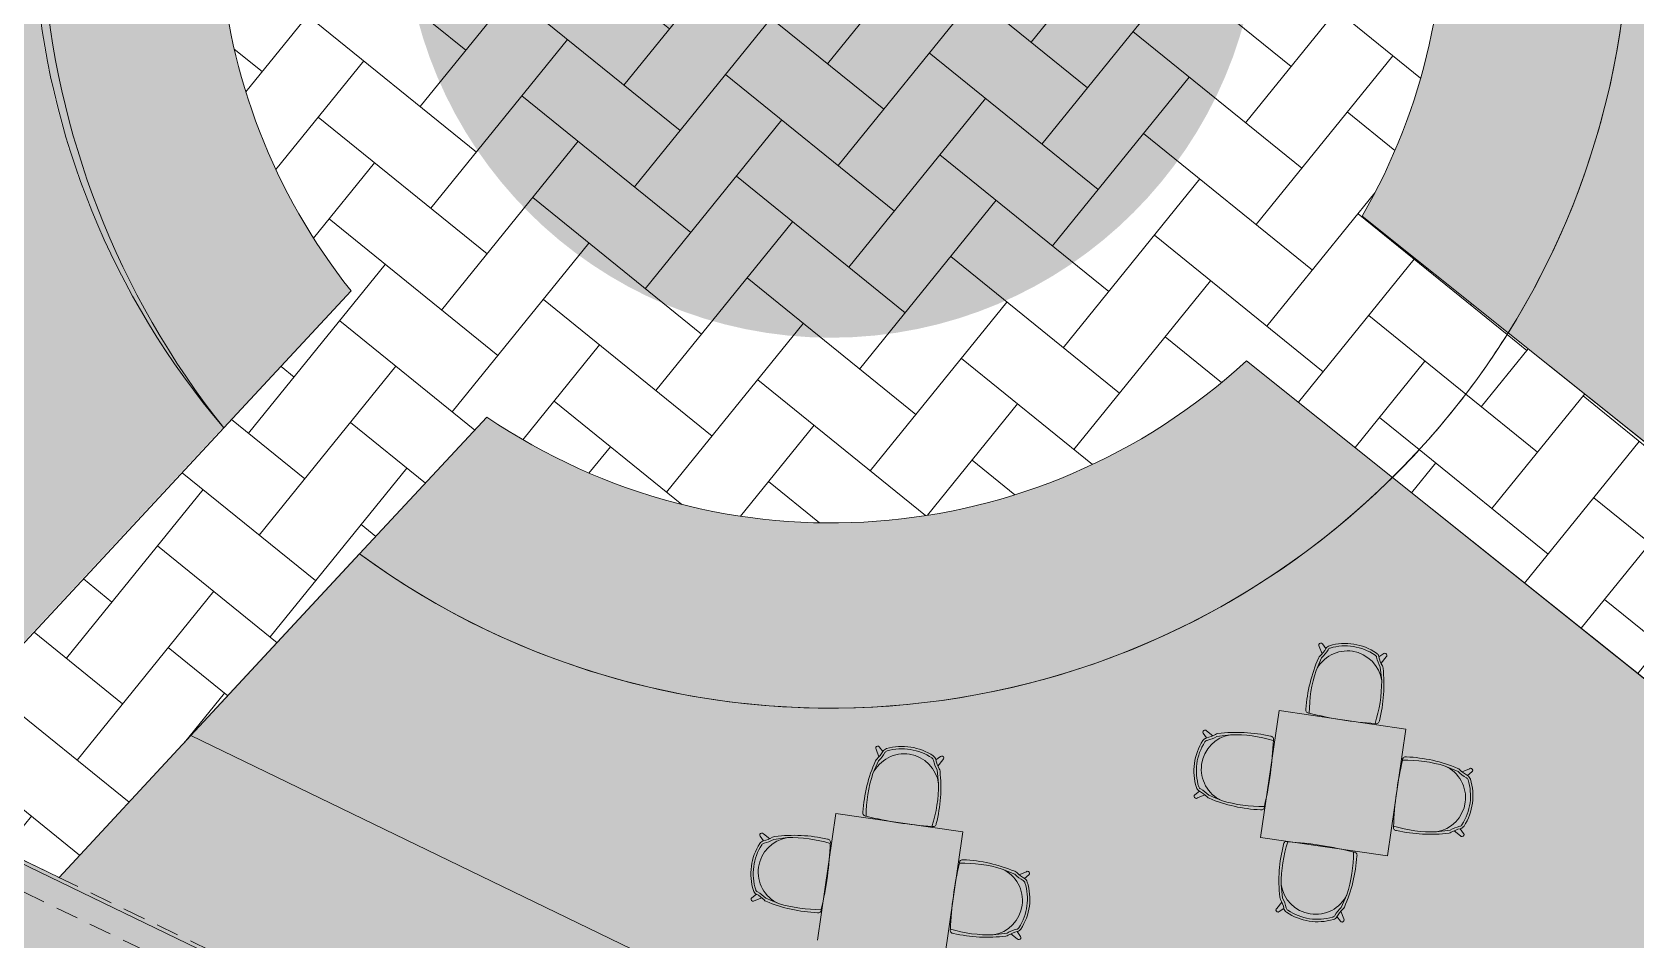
# Model space of a CAD drawing. Header units: metres. Extents: x -466 to 1322, y -1072 to 50.
# Drawn here: x 38.16 to 49.41, y -202.37 to -196 of the extents above; entities that cross this region are included whole.
import ezdxf

# ---------------------------------------------------------------- set-up
doc = ezdxf.new("R2010")
doc.units = ezdxf.units.M
for name, pattern in [('B1 P BAJA$0$HIDDEN', [9.524999999999999, 6.35, -3.175]), ('CENTER2', [28.575000000000003, 19.05, -3.175, 3.175, -3.175]), ('Hidden 1_16_', [0.00238125, 0.0015875, -0.0007937500000000001])]:
    doc.linetypes.add(name, pattern=pattern)
for name, color, linetype, lineweight in [('A - PROY', 250, 'B1 P BAJA$0$HIDDEN', 0), ('A-EJES', 61, 'CENTER2', 0), ('A-MUEBLES', 5, 'Continuous', 0)]:
    doc.layers.add(name, color=color, linetype=linetype, lineweight=lineweight)
doc.layers.add('Hatch Exterior', color=7, linetype='Continuous', lineweight=0, true_color=0xa99b89)
doc.layers.add('Hatch jardín', color=7, linetype='Continuous', lineweight=0, true_color=0x6c9a77)
pattern_1 = [(51, (0, 0), (-0.07509538976682377, 0.7144849070734586), [1.523999999999999, -0.5079999999999996]), (141, (0.3196945407448624, 0.3947898793256286), (-0.0750953897668237, 0.7144849070734586), [1.524, -0.508])]

msp = doc.modelspace()

# ---------------------------------------------------------------- hatches: boundary and pattern name
at = {"layer": 'Hatch Exterior', "transparency": 33554687}
h = msp.add_hatch(color=256, dxfattribs=at)
h.dxf.hatch_style = 1
h.paths.add_polyline_path([(9.711806740487152, -198.5317105458091), (27.180722501615, -206.9771372831333), (29.40053381945588, -202.3855757039371), (51.052897728788, -212.85350946576), (52.92450335605661, -208.9821928498072), (26.32829967416303, -196.1241372734626), (45.64313203111518, -181.7275093218762), (47.49256546267225, -186.1551009685443), (48.75830356946491, -189.1885665303103), (52.20977177116248, -197.4550781457826), (57.23926338636568, -199.3681176041215), (59.56784542232775, -194.4797625943925), (53.76873235850864, -196.7828426917451), (53.69043695055387, -196.7490588357102), (51.88993718448857, -192.1491172302469), (57.72234076340419, -189.8328160165443), (59.56784542232782, -194.4797625943922), (60.68283698259165, -192.1396472481201), (50.46445129237152, -166.4099411838768), (48.88703951903113, -167.5856909912741), (57.00695716267732, -188.0314933489626), (51.15180446686225, -190.3568292222751), (45.60585320854988, -176.3922265884589), (17.73820133661558, -197.1638392230323), (15.52700847359916, -194.1972542971378)])
h.paths.add_polyline_path([(14.61965897385549, -194.8735621690553), (9.711806740487143, -198.5317105458091), (9.914802194550983, -198.629849620881), (14.7391829123969, -195.0339181109957)])
h.paths.add_polyline_path([(22.85925277193768, -204.8879030971875), (24.99201266581394, -200.4764027569877), (29.1334211571567, -202.4785855181717), (27.00066126381063, -206.8900858572747), (26.95990917280475, -206.8595047599238), (27.0426973776997, -206.6882617644442), (27.26777392559173, -206.7970760447067), (29.40053381968902, -202.3855757040499), (24.89900285170143, -200.2092900944824), (22.67919153362408, -204.8008516729776)], flags=17)
edge = h.paths.add_edge_path(flags=16)
edge.add_arc((19.71981130548345, -199.9897411907734), 0.7000000000008382, 36.69961023291148, 118.5177920509789, ccw=False)
edge.add_line((20.28105710227493, -199.5714074058778), (21.64408260876736, -198.5554539282759))
edge.add_arc((19.71981130548384, -199.9897411907725), 2.400000000000081, -235.67933478540283, 36.69961023288391, ccw=False)
edge.add_line((18.36663378675976, -198.0075932137486), (19.38560916013375, -199.3746729620013))
h = msp.add_hatch(color=256, dxfattribs=at)
h.dxf.hatch_style = 1
edge = h.paths.add_edge_path()
edge.add_line((39.01032721427239, -192.1771102802169), (36.49046961455623, -190.162530495138))
edge.add_line((36.49046961455623, -190.162530495138), (28.81673813904228, -195.8822724527652))
edge.add_line((28.81673813904229, -195.8822724527652), (38.04350910454642, -200.342996820936))
edge.add_line((38.04350910454642, -200.342996820936), (39.49911061323352, -198.7757978790245))
edge.add_arc((43.76062661624486, -195.1426887892883), 5.600000026950519, 148.0237487600918, 220.4488898502225, ccw=False)
h = msp.add_hatch(color=256, dxfattribs=at)
h.dxf.hatch_style = 1
edge = h.paths.add_edge_path()
edge.add_line((48.51092606689053, -198.1082671186113), (55.30275455596755, -203.5382076011438))
edge.add_line((55.30275455596754, -203.5382076011438), (56.71326194279209, -200.5558586945822))
edge.add_line((56.71326194279209, -200.5558586945822), (51.21937167423202, -198.4677957523695))
edge.add_line((51.21937167423204, -198.4677957523695), (48.22359058120541, -191.2926871447524))
edge.add_line((48.2235905812054, -191.2926871447524), (48.02214255097395, -191.5095797025412))
edge.add_arc((43.76062658293344, -195.1426887917558), 5.599999999999817, -31.97624114724738, 40.44889007829107, ccw=False)
edge.add_line((48.51092606676318, -198.1082671188153), (48.51092606689053, -198.1082671186113))
h = msp.add_hatch(color=256, dxfattribs=at)
h.dxf.hatch_style = 1
edge = h.paths.add_edge_path()
edge.add_line((40.45163820105923, -199.6604975403222), (39.26793500478544, -200.9349510886463))
edge.add_line((39.26793500478544, -200.9349510886463), (53.44510361300409, -207.8056408651501))
edge.add_line((53.44510361300408, -207.8056408651501), (54.76528230625107, -204.7728997081881))
edge.add_line((54.76528230625107, -204.7728997081881), (47.69914322046701, -199.1236543399449))
edge.add_arc((43.76062658293316, -195.1426887917555), 5.60000000000017, 233.77975366222051, 314.6928940457444, ccw=False)
at = {"layer": 'Hatch jardín', "transparency": 33554687}
h = msp.add_hatch(color=256, dxfattribs=at)
h.dxf.hatch_style = 1
h.paths.add_polyline_path([(35.44702484603187, -189.327345498149), (36.49657364205933, -190.1664400309232), (28.8228421665454, -195.8861819885504), (38.0496131320495, -200.3469063567213), (37.12407456265669, -201.3434037208939), (26.32829967263297, -196.1241372727227)])
h.paths.add_polyline_path([(36.52440685801889, -188.5243010966972), (45.64313203121179, -181.7275093221076), (48.65133701935989, -188.9323740414225), (47.67946484505399, -189.9787572954923), (45.08502725066086, -183.7648948878594), (37.57395565415612, -189.3633956295592)])
edge = h.paths.add_edge_path()
edge.add_line((47.07571970969073, -190.6287901044072), (46.18315310041348, -191.5897876283426))
edge.add_arc((43.7667306104363, -195.146598327541), 4.300000000000006, 55.8086352932787, 132.664003316719)
edge.add_line((40.85262999241871, -191.9846341297567), (39.82821397290249, -191.1656327793518))
edge.add_arc((43.7667306104363, -195.146598327541), 5.600000000000004, 53.779744564251985, 134.6928940457456, ccw=False)
edge = h.paths.add_edge_path()
edge.add_line((39.01643165944418, -192.1810191469756), (40.0408476789604, -193.0000204973805))
edge.add_arc((43.7667306104363, -195.146598327541), 4.299999999999999, 150.0526392872109, 218.4199993227862)
edge.add_line((40.3977812499939, -197.818709890851), (39.50521464071664, -198.7797074147864))
edge.add_arc((43.7667306104363, -195.146598327541), 5.600000000000006, 148.0237485581841, 220.4488900518125, ccw=False)
h = msp.add_hatch(dxfattribs=at)
h.set_pattern_fill('AR-HBONE', color=256, scale=0.005, angle=6)
h.set_pattern_definition(pattern_1)
edge = h.paths.add_edge_path()
edge.add_line((48.51702956142844, -198.1121775081064), (47.49261354191219, -197.2931761577015))
edge.add_arc((43.76673061043625, -195.146598327541), 4.300000000000015, 330.0526392872114, 398.4199993227853)
edge.add_line((47.1356799708787, -192.4744867642311), (48.02824658015595, -191.5134892402957))
edge.add_line((48.02824658015595, -191.5134892402957), (49.20156678301439, -190.2502134264677))
edge.add_line((49.20156678301439, -190.2502134264677), (48.65133701935989, -188.9323740414225))
edge.add_line((48.65133701935989, -188.9323740414225), (47.67946484505399, -189.9787572954923))
edge.add_line((47.67946484505399, -189.9787572954923), (47.07571970969073, -190.6287901044072))
edge.add_line((47.07571970969073, -190.6287901044072), (46.18315310041351, -191.5897876283426))
edge.add_arc((43.76673061043628, -195.1465983275411), 4.300000000000034, 55.80863529327814, 132.6640033167184)
edge.add_line((40.85262999241871, -191.9846341297567), (39.82821397290249, -191.1656327793518))
edge.add_line((39.82821397290249, -191.1656327793518), (37.57395565415612, -189.3633956295592))
edge.add_line((37.57395565415612, -189.3633956295592), (36.52440685822205, -188.5243010968596))
edge.add_line((36.52440685822205, -188.5243010968596), (35.44702484603187, -189.327345498149))
edge.add_line((35.44702484603187, -189.327345498149), (36.49657364205933, -190.1664400309232))
edge.add_line((36.49657364205933, -190.1664400309232), (39.01643165944418, -192.1810191469756))
edge.add_line((39.01643165944418, -192.1810191469756), (40.0408476789604, -193.0000204973805))
edge.add_arc((43.76673061043633, -195.146598327541), 4.300000000000018, 150.052639287211, 218.4199993227858)
edge.add_line((40.3977812499939, -197.818709890851), (39.50521464071667, -198.7797074147863))
edge.add_line((39.50521464071667, -198.7797074147863), (38.04961313204953, -200.3469063567213))
edge.add_line((38.04961313204953, -200.3469063567213), (37.12407456308392, -201.3434037204339))
edge.add_line((37.12407456308392, -201.3434037204339), (38.34849981293405, -201.9353576736351))
edge.add_line((38.34849981293405, -201.9353576736351), (39.27403903228856, -200.9388606244316))
edge.add_line((39.27403903228856, -200.9388606244316), (40.45774222856232, -199.6644070761074))
edge.add_line((40.45774222856232, -199.6644070761074), (41.35030941679398, -198.7034099074418))
edge.add_arc((43.76673061043626, -195.1465983275408), 4.300000000000189, 235.8086561756143, 312.6640033167178)
edge.add_line((46.68083122845391, -198.3085625253253), (47.70524724797014, -199.1275638757302))
edge.add_arc((43.76673061043603, -195.1465983275407), 5.600000000000386, 314.6928940457458, 328.0237485581835)
h = msp.add_hatch(color=256, dxfattribs=at)
h.dxf.hatch_style = 1
edge = h.paths.add_edge_path()
edge.add_line((47.49261354191222, -197.2931761577015), (48.51702956142844, -198.1121775081064))
edge.add_arc((43.7667306104363, -195.146598327541), 5.600000000000022, 328.0237485581845, 400.4488900518127)
edge.add_line((48.02824658015592, -191.5134892402957), (47.1356799708787, -192.4744867642311))
edge.add_arc((43.7667306104363, -195.146598327541), 4.299999999999997, -29.94736071278868, 38.419999322786225, ccw=False)
h = msp.add_hatch(color=256, dxfattribs=at)
h.dxf.hatch_style = 1
edge = h.paths.add_edge_path()
edge.add_arc((43.7667306104363, -195.146598327541), 3, 0, 360)
h = msp.add_hatch(dxfattribs=at)
h.set_pattern_fill('AR-HBONE', color=256, scale=0.005, angle=6)
h.set_pattern_definition(pattern_1)
h.paths.add_polyline_path([(48.51702956142844, -198.1121775081064, -0.05823251488961356), (47.70524724797014, -199.1275638757302), (54.77138633375418, -204.7768092439734), (55.30885858347065, -203.5421171369291)])
h = msp.add_hatch(color=256, dxfattribs=at)
h.dxf.hatch_style = 1
edge = h.paths.add_edge_path()
edge.add_line((40.45774151118189, -199.6644065506748), (41.35030812045915, -198.7034090267395))
edge.add_arc((43.7667306104363, -195.1465983275411), 4.299999999999955, 235.8086352932784, 312.6640033167201)
edge.add_line((46.68083122845391, -198.3085625253253), (47.70524724797014, -199.1275638757302))
edge.add_arc((43.7667306104363, -195.1465983275411), 5.599999999999953, 233.7797445642517, 314.6928940457463, ccw=False)
h = msp.add_hatch(color=256, dxfattribs=at)
h.dxf.hatch_style = 1
h.paths.add_polyline_path([(53.45120764050719, -207.8095504009353), (52.95056606417648, -209.0114661479854), (38.34850046289571, -201.9353579886042), (39.27403903228856, -200.9388606244316)])

# ---------------------------------------------------------------- linework, layer by layer
at = {"layer": 'A - PROY', "color": 250, "linetype": 'Hidden 1_16_', "ltscale": 100}
for p, q in [((52.92450334818216, -208.9821928443582), (26.32829967263297, -196.1241372727227)), ((52.6854506089947, -209.0887683559572), (25.94452390432252, -196.1607457779905))]:
    msp.add_line(p, q, dxfattribs=at)
at = {"layer": 'A-EJES', "ltscale": 0.1}
msp.add_line((52.64353006267339, -208.8741233628257), (12.75272922391594, -189.5887343562235), dxfattribs=at)
at = {"layer": 'A-MUEBLES', "color": 5}
for p, q in [((47.19076508607725, -200.3132087474715), (47.21093301045255, -200.3658194998419)), ((47.23801306686028, -200.3284706066376), (47.21324236080545, -200.2961027181019)), ((47.20764280463129, -200.3936192242833), (47.16847023240763, -200.4822259302385)), ((47.61018080329387, -200.3867441358926), (47.64365965384889, -200.3634968854698)), ((47.65983247027049, -200.3866546947139), (47.62454860741929, -200.4305828799814)), ((47.61918398382142, -200.4580577950043), (47.62939791265376, -200.5543973734613)), ((46.90929708686838, -200.7631527165528), (46.77937044765099, -201.6537250428811)), ((47.79986941319663, -200.8930793557703), (46.90929708686838, -200.7631527165528)), ((46.40110733948944, -200.9558744723619), (46.377165612574, -200.9228886905913)), ((46.39998042917512, -200.9062355148143), (46.44463629198742, -200.9405937795415)), ((46.47221730385439, -200.9453831341706), (46.56832242495767, -200.9331583866255)), ((47.66994277397924, -201.7836516820986), (47.79986941319663, -200.8930793557703)), ((44.08178707504305, -201.0357235602543), (44.10195499941835, -201.0883343126246)), ((44.12903505582608, -201.0509854194203), (44.10426434977126, -201.0186175308846)), ((44.50120279225968, -201.1092589486753), (44.53468164281469, -201.0860116982525)), ((44.0986647935971, -201.116134037066), (44.05949222137343, -201.2047407430213)), ((44.51020597278722, -201.180572607787), (44.52041990161956, -201.276912186244)), ((44.55085445923629, -201.1091695074966), (44.51557059638509, -201.1530976927642)), ((48.16513662315117, -201.1905198507467), (48.0757307385997, -201.1532072988772)), ((48.24517687822316, -201.1719656126953), (48.19299902815737, -201.1932284535475)), ((48.23090561401574, -201.219522179552), (48.2627488431956, -201.1940805435569)), ((46.35062310607492, -201.3291785982841), (46.31877987689506, -201.3546202342794)), ((46.33635184186744, -201.3767351651408), (46.3885296919334, -201.3554723242888)), ((46.41639209693955, -201.3581809270894), (46.50579798149101, -201.3954934789591)), ((43.80031907583418, -201.4856675293355), (43.67039243661679, -202.3762398556638)), ((44.69089140216244, -201.615594168553), (43.80031907583418, -201.4856675293355)), ((43.29212932845525, -201.6783892851446), (43.26818760153981, -201.645403503374)), ((43.29100241814092, -201.628750327597), (43.33565828095323, -201.6631085923242)), ((43.3632392928202, -201.6678979469533), (43.45934441392347, -201.6556731994082)), ((44.56096476294505, -202.5061664948813), (44.69089140216244, -201.615594168553)), ((46.77937044765099, -201.6537250428811), (47.66994277397924, -201.7836516820986)), ((48.10931141623632, -201.6033176436655), (48.01320629513305, -201.6155423912109)), ((48.1815482909156, -201.642465263022), (48.13689242810324, -201.6081069982946)), ((48.18042138060127, -201.5928263054744), (48.20436310751666, -201.625812087245)), ((45.05615861211697, -201.9130346635294), (44.96675272756551, -201.8757221116599)), ((45.13619886718897, -201.894480425478), (45.08402101712318, -201.9157432663302)), ((45.12192760298154, -201.9420369923347), (45.1537708321614, -201.9165953563396)), ((46.93432185297559, -202.0805226128997), (46.92410792414324, -201.9841830344427)), ((43.24164509504072, -202.0516934110668), (43.20980186586087, -202.0771350470621)), ((43.22737383083324, -202.0992499779235), (43.2795516808992, -202.0779871370715)), ((43.30741408590535, -202.0806957398721), (43.39681997045682, -202.1180082917418)), ((46.89367336652663, -202.1519257131901), (46.92895722937772, -202.1079975279225)), ((47.34586303216577, -202.1449611836205), (47.38503560438937, -202.0563544776654)), ((46.94332503350307, -202.1518362720111), (46.90984618294812, -202.1750835224342)), ((47.31549276993667, -202.2101098012664), (47.34026347599155, -202.2424776898021)), ((47.36274075071975, -202.2253716604324), (47.34257282634445, -202.1727609080618)), ((45.00033340520213, -202.3258324564482), (44.90422828409885, -202.3380572039936)), ((45.0725702798814, -202.3649800758047), (45.02791441706904, -202.3306218110773)), ((45.07144336956708, -202.3153411182572), (45.09538509648246, -202.3483269000277))]:
    msp.add_line(p, q, dxfattribs=at)
for centre, radius, start, end in [((47.20198032746492, -200.3046249905391), 0.01412312013887244, 37.11573688937192, 217.4291906637415), ((47.27524105440574, -200.349090046493), 0.0425466117885733, 106.1917648132367, 149.8630249368312), ((47.37281508059834, -200.685122315794), 0.3924585672846327, 56.01015349035448, 106.1917648132367), ((47.37281508059834, -200.685122315794), 0.3754399225692032, 56.01015349035448, 106.1917648132367), ((48.14943578928859, -200.8215758518837), 1.053442587184118, 156.111934741629, 176.3176574147457), ((47.38791881299409, -200.5886613330923), 0.2438978771988678, 8.075904086720083, 154.1260142168545), ((47.38791881299409, -200.5886613330923), 0.2438978771988678, 8.075904086720083, 154.1260142168545), ((47.22513485476946, -200.4122123758412), 0.0425466117885733, 133.2522227516945, 156.1119347416361), ((47.03398671391795, -200.2090317123547), 0.2364157400902943, 313.2522227516944, 329.8630249368312), ((47.03398671391795, -200.2090317123547), 0.2534343848057232, 313.2522227517134, 329.8630249368312), ((47.27524105440574, -200.349090046493), 0.02552796707314403, 106.1917648132367, 149.8630249368312), ((47.56843195246933, -200.3949974874209), 0.02552796707314398, 12.33889336674359, 56.01015349035448), ((47.56843195246933, -200.3949974874209), 0.04254661178857336, 12.33889336674359, 56.01015349035448), ((47.8409504806263, -200.3353850258305), 0.2534343848057235, 192.3388933667435, 208.9496955966457), ((47.8409504806263, -200.3353850258305), 0.2364157400902938, 192.3388933667435, 208.9496955966531), ((47.65177773507679, -200.3750536704739), 0.01412312013887238, 304.7727276398288, 125.0861814141652), ((48.07398059110994, -200.7775111055679), 0.9524402052027338, 161.9389527970558, 180.2629655079024), ((46.59165487326709, -200.5776605876193), 1.053442587184119, 345.884260888823, 6.089983551842196), ((47.59684586331468, -200.4704143914252), 0.04254661178857337, 6.089983551842196, 28.94969559665306), ((46.67696773879834, -200.5587686909267), 0.9524402052027336, 341.9389527970079, 0.2629655065605389), ((47.11934040639795, -200.7599727406777), 0.02202086124411798, 164.042702130932, 275.7598939838061), ((47.73547755347278, -198.3600021738963), 2.498740218128868, 255.7123712914633, 266.4895470121032), ((47.59127932508972, -200.8338683089731), 0.022020861244118, 246.4420240935829, 358.1592161726385), ((46.70438021246241, -201.1869536559133), 0.3924585672846327, 147.2074556525644, 197.3890669754467), ((46.70438021246241, -201.1869536559133), 0.3754399225692032, 147.2074556525644, 197.3890669754467), ((46.60762469255064, -201.1738688065581), 0.2438978771988678, 99.27320624894755, 245.3233163790809), ((46.60762469255064, -201.1738688065581), 0.2438978771988679, 99.27320624894755, 245.3233163790803), ((46.38855024426755, -200.9145308987978), 0.01412312013887244, 35.97002980206236, 216.2834835764298), ((46.4102312456518, -200.9974417514762), 0.04254661178857331, 103.5361955289698, 147.2074556525644), ((46.4102312456518, -200.9974417514762), 0.02552796707314404, 103.5361955289728, 147.2074556525644), ((46.34493743093975, -200.7262283456017), 0.2364157400902943, 283.5361955289728, 300.1469977141036), ((46.34493743093975, -200.7262283456017), 0.2534343848057233, 283.5361955289728, 300.146997714078), ((46.48503796513654, -200.9674581822379), 0.04254661178857331, 97.28728572416033, 120.1469977141026), ((46.61326455783887, -201.9701887612047), 1.053442587184119, 77.0815630510539, 97.28728572417306), ((46.59259414417886, -201.8852892747562), 0.9524402052027339, 73.13625495789665, 91.46026766874242), ((44.37256095156698, -200.8702097877684), 2.498740218128869, 346.9096734536974, 357.6868491743342), ((46.84852884414067, -200.9654290104412), 0.02202086124411799, 337.6393264819953, 89.35651833486943), ((44.27894080195989, -201.311176145875), 0.2438978771988678, 8.075904086720083, 154.1260142168545), ((44.27894080195989, -201.311176145875), 0.2438978771988678, 8.075904086720083, 154.1260142168545), ((44.09300231643073, -201.0271398033218), 0.01412312013887244, 37.11573688937192, 217.4291906637415), ((43.92500870288376, -200.9315465251374), 0.2364157400902943, 313.2522227516944, 329.8630249368312), ((43.92500870288376, -200.9315465251374), 0.2534343848057232, 313.2522227517134, 329.8630249368312), ((44.16626304337154, -201.0716048592757), 0.0425466117885733, 106.1917648132367, 149.8630249368312), ((44.16626304337154, -201.0716048592757), 0.02552796707314403, 106.1917648132367, 149.8630249368312), ((44.26383706956415, -201.4076371285768), 0.3924585672846327, 56.01015349035448, 106.1917648132367), ((44.26383706956415, -201.4076371285768), 0.3754399225692032, 56.01015349035448, 106.1917648132367), ((44.45945394143513, -201.1175123002037), 0.02552796707314398, 12.33889336674359, 56.01015349035448), ((44.45945394143513, -201.1175123002037), 0.04254661178857336, 12.33889336674359, 56.01015349035448), ((44.5427997240426, -201.0975684832566), 0.01412312013887238, 304.7727276398288, 125.0861814141652), ((47.79701798444302, -201.1098918145298), 0.022020861244118, 75.24000429316217, 186.9571963722233), ((47.75695252055317, -202.141049513316), 1.053442587184119, 67.30923691395776, 87.51495957697718), ((45.04045777825439, -201.5440906646664), 1.053442587184118, 156.111934741629, 176.3176574147457), ((44.96500258007575, -201.5000259183506), 0.9524402052027338, 161.9389527970558, 180.2629655079024), ((44.11615684373527, -201.134727188624), 0.0425466117885733, 133.2522227516945, 156.1119347416361), ((44.73197246959211, -201.0578998386133), 0.2534343848057235, 192.3388933667435, 208.9496955966457), ((44.73197246959211, -201.0578998386133), 0.2364157400902938, 192.3388933667435, 208.9496955966531), ((43.48267686223289, -201.3001754004021), 1.053442587184119, 345.884260888823, 6.089983551842196), ((44.48786785228049, -201.1929292042079), 0.04254661178857337, 6.089983551842196, 28.94969559665306), ((50.20896776852373, -201.6784909900679), 2.498740218128868, 166.9096734536974, 177.6868491743342), ((47.79943098380841, -202.0646900414396), 0.9524402052027336, 73.13625495923546, 91.46026766879122), ((47.9739040275399, -201.374831971278), 0.2438978771988678, 279.2732062489476, 65.32331637908091), ((47.9739040275399, -201.374831971278), 0.2438978771988678, 279.2732062489476, 65.32331637908091), ((48.14691303345631, -201.208396592103), 0.04254661178857337, 44.4495248691391, 67.30923691395776), ((48.34605523018433, -201.0130446552095), 0.2534343848057235, 224.4495248691574, 241.0603270990534), ((48.34605523018433, -201.0130446552095), 0.2364157400902938, 224.4495248691483, 241.0603270990534), ((48.25399310737811, -201.1829990448879), 0.01412312013887238, 308.3130390516306, 128.6264928259691), ((43.56798972776414, -201.2812835037095), 0.9524402052027336, 341.9389527970079, 0.2629655065605389), ((46.37046015244886, -201.2915278884929), 0.04254661178857337, 197.3890669754467, 241.0603270990528), ((46.37046015244886, -201.2915278884929), 0.02552796707314399, 197.3890669754467, 241.0603270990534), ((46.23547348990627, -201.5356561226268), 0.2534343848057236, 44.44952486915746, 61.06032709905342), ((47.87714850762836, -201.3617471219228), 0.3754399225692032, 327.2074556525644, 17.38906697544673), ((47.87714850762836, -201.3617471219228), 0.3924585672846327, 327.2074556525644, 17.38906697544673), ((48.2110685676418, -201.2571728893435), 0.02552796707314398, 17.38906697544673, 61.06032709905342), ((48.2110685676418, -201.2571728893435), 0.04254661178857336, 17.38906697544673, 61.06032709905288), ((46.32753561271261, -201.3657017329484), 0.01412312013887238, 128.3130390516307, 308.626492825969), ((46.23547348990627, -201.5356561226268), 0.2364157400902938, 44.44952486914828, 61.06032709905342), ((46.43461568663434, -201.3403041857331), 0.04254661178857338, 224.4495248691483, 247.3092369139578), ((46.82457619953749, -200.4076512645203), 1.05344258718412, 247.3092369139578, 267.5149595769739), ((46.7820977362822, -200.4840107363967), 0.9524402052027338, 253.1362549592354, 271.4602676687912), ((46.78451073564764, -201.4388089633065), 0.022020861244118, 255.2400042931622, 6.957196372223346), ((44.01036239536376, -201.4824875534604), 0.02202086124411798, 164.042702130932, 275.7598939838061), ((44.62649954243858, -199.082516986679), 2.498740218128868, 255.7123712914633, 266.4895470121032), ((43.49864668151645, -201.8963836193408), 0.2438978771988678, 99.27320624894755, 245.3233163790809), ((43.49864668151645, -201.8963836193408), 0.2438978771988679, 99.27320624894755, 245.3233163790803), ((43.27957223323335, -201.6370457115805), 0.01412312013887244, 35.97002980206236, 216.2834835764298), ((43.23595941990556, -201.4487431583844), 0.2364157400902943, 283.5361955289728, 300.1469977141036), ((43.37605995410235, -201.6899729950206), 0.04254661178857331, 97.28728572416033, 120.1469977141026), ((43.50428654680468, -202.6927035739874), 1.053442587184119, 77.0815630510539, 97.28728572417306), ((43.48361613314466, -202.607804087539), 0.9524402052027339, 73.13625495789665, 91.46026766874242), ((44.48230131405552, -201.5563831217559), 0.022020861244118, 246.4420240935829, 358.1592161726385), ((47.73299987594999, -201.5832717673949), 0.02202086124411798, 157.6393264819953, 269.3565183348694), ((47.9889345759118, -200.6634115030801), 0.9524402052027338, 253.1362549578966, 271.4602676687424), ((47.96826416225196, -200.5785120166316), 1.053442587184118, 257.0815630510509, 277.287285724173), ((48.09649075495412, -201.5812425955984), 0.0425466117885733, 277.2872857241603, 300.1469977141026), ((48.23659128915091, -201.8224724322346), 0.2534343848057232, 103.5361955289698, 120.146997714078), ((48.23659128915091, -201.8224724322346), 0.2364157400902943, 103.5361955289728, 120.1469977141041), ((48.17129747443886, -201.5512590263601), 0.02552796707314403, 283.5361955289728, 327.2074556525644), ((48.17129747443886, -201.5512590263601), 0.0425466117885733, 283.5361955289698, 327.2074556525644), ((48.19297847582322, -201.6341698790383), 0.01412312013887244, 215.9700298020624, 36.28348357642984), ((43.59540220142821, -201.909468468696), 0.3924585672846327, 147.2074556525644, 197.3890669754467), ((43.59540220142821, -201.909468468696), 0.3754399225692032, 147.2074556525644, 197.3890669754467), ((43.3012532346176, -201.719956564259), 0.04254661178857331, 103.5361955289698, 147.2074556525644), ((43.3012532346176, -201.719956564259), 0.02552796707314404, 103.5361955289728, 147.2074556525644), ((43.23595941990556, -201.4487431583844), 0.2534343848057233, 283.5361955289728, 300.146997714078), ((41.26358294053279, -201.5927246005512), 2.498740218128869, 346.9096734536974, 357.6868491743342), ((43.73955083310648, -201.6879438232239), 0.02202086124411799, 337.6393264819953, 89.35651833486943), ((47.96185096352997, -201.9609198202846), 1.053442587184119, 165.884260888823, 186.0899835518422), ((47.87653809799866, -201.9798117169772), 0.9524402052027336, 161.9389527970079, 180.2629655065605), ((46.96222651170729, -201.7047120989306), 0.022020861244118, 66.44202409358302, 178.1592161726386), ((46.81802828332417, -204.1785782340077), 2.498740218128868, 75.71237129146333, 86.48954701210315), ((46.47952524568706, -201.7610693023358), 0.9524402052027338, 341.9389527970558, 0.2629655079023908), ((47.43416543039905, -201.7786076672263), 0.02202086124411798, 344.042702130932, 95.75989398380617), ((47.09998975748954, -202.4010058028506), 2.498740218128868, 166.9096734536974, 177.6868491743342), ((44.68803997340882, -201.8324066273125), 0.022020861244118, 75.24000429316217, 186.9571963722233), ((44.69045297277421, -202.7872048542223), 0.9524402052027336, 73.13625495923546, 91.46026766879122), ((44.64797450951897, -202.8635643260988), 1.053442587184119, 67.30923691395776, 87.51495957697718), ((44.86492601650571, -202.0973467840607), 0.2438978771988678, 279.2732062489476, 65.32331637908031), ((44.86492601650571, -202.0973467840607), 0.2438978771988678, 279.2732062489476, 65.32331637908031), ((46.40407004750836, -201.71700455602), 1.053442587184118, 336.111934741629, 356.3176574147457), ((45.03793502242212, -201.9309114048857), 0.04254661178857337, 44.4495248691391, 67.30923691395776), ((45.23707721915014, -201.7355594679922), 0.2534343848057235, 224.4495248691574, 241.0603270990534), ((45.23707721915014, -201.7355594679922), 0.2364157400902938, 224.4495248691483, 241.0603270990534), ((44.76817049659417, -202.0842619347055), 0.3754399225692032, 327.2074556525644, 17.38906697544673), ((44.76817049659417, -202.0842619347055), 0.3924585672846327, 327.2074556525644, 17.38906697544673), ((45.10209055660761, -201.9796877021262), 0.02552796707314398, 17.38906697544673, 61.06032709905342), ((45.10209055660761, -201.9796877021262), 0.04254661178857336, 17.38906697544673, 61.06032709905342), ((45.14501509634391, -201.9055138576706), 0.01412312013887238, 308.3130390516306, 128.6264928259691), ((47.16558702380286, -201.9499190748114), 0.2438978771988678, 188.0759040867201, 334.1260142168546), ((47.16558702380286, -201.9499190748114), 0.2438978771988678, 188.0759040867201, 334.1260142168546), ((43.21855760167841, -202.0882165457311), 0.01412312013887238, 128.3130390516307, 308.626492825969), ((43.26148214141466, -202.0140427012756), 0.04254661178857337, 197.3890669754467, 241.0603270990534), ((43.26148214141466, -202.0140427012756), 0.02552796707314399, 197.3890669754467, 241.0603270990534), ((43.12649547887207, -202.2581709354096), 0.2364157400902938, 44.44952486914828, 61.06032709905342), ((43.12649547887207, -202.2581709354096), 0.2534343848057236, 44.44952486915746, 61.06032709905342), ((43.32563767560015, -202.0628189985158), 0.04254661178857338, 224.4495248691483, 247.3092369139578), ((43.71559818850329, -201.130166077303), 1.05344258718412, 247.3092369139578, 267.5149595769739), ((46.95665997348237, -202.0681660164786), 0.04254661178857337, 186.0899835518422, 208.9496955966531), ((46.7125553561707, -202.2031953820734), 0.2364157400902938, 12.33889336674359, 28.94969559665306), ((46.7125553561707, -202.2031953820734), 0.2534343848057235, 12.33889336674359, 28.94969559664566), ((43.673119725248, -201.2065255491794), 0.9524402052027338, 253.1362549592354, 271.4602676687912), ((43.67553272461345, -202.1613237760893), 0.022020861244118, 255.2400042931622, 6.957196372223346), ((46.90172810172021, -202.1635267374301), 0.01412312013887238, 124.7727276398288, 305.0861814141642), ((46.98507388432773, -202.1435829204828), 0.04254661178857336, 192.3388933667435, 236.0101534903545), ((46.98507388432773, -202.1435829204828), 0.02552796707314398, 192.3388933667435, 236.0101534903545), ((47.18069075619871, -201.8534580921099), 0.3924585672846327, 236.0101534903545, 286.1917648132367), ((47.18069075619871, -201.8534580921099), 0.3754399225692032, 236.0101534903545, 286.1917648132367), ((47.27826478239132, -202.189490361411), 0.02552796707314403, 286.1917648132367, 329.8630249368312), ((47.27826478239132, -202.189490361411), 0.0425466117885733, 286.1917648132367, 329.8630249368312), ((47.51951912287905, -202.3295486955491), 0.2534343848057232, 133.2522227517134, 149.8630249368312), ((47.51951912287905, -202.3295486955491), 0.2364157400902943, 133.2522227516945, 149.8630249368312), ((47.35152550933208, -202.2339554173649), 0.01412312013887244, 217.1157368893719, 37.42919066374151), ((47.32837098202754, -202.1263680320627), 0.0425466117885733, 313.2522227516944, 336.1119347416361), ((44.62402186491579, -202.3057865801776), 0.02202086124411798, 157.6393264819953, 269.3565183348694), ((44.8799565648776, -201.3859263158628), 0.9524402052027338, 253.1362549578966, 271.4602676687424), ((44.85928615121776, -201.3010268294144), 1.053442587184118, 257.0815630510509, 277.287285724173), ((44.98751274391992, -202.3037574083811), 0.0425466117885733, 277.2872857241603, 300.1469977141026), ((45.12761327811671, -202.5449872450173), 0.2534343848057232, 103.5361955289698, 120.146997714078), ((45.12761327811671, -202.5449872450173), 0.2364157400902943, 103.5361955289728, 120.1469977141041), ((45.06231946340466, -202.2737738391428), 0.02552796707314403, 283.5361955289728, 327.2074556525644), ((45.06231946340466, -202.2737738391428), 0.0425466117885733, 283.5361955289698, 327.2074556525644), ((45.08400046478903, -202.356684691821), 0.01412312013887244, 215.9700298020624, 36.28348357642984)]:
    msp.add_arc(centre, radius, start, end, dxfattribs=at)
at = {"layer": 'Hatch jardín'}
for p, q in [((48.51702956142847, -198.1121775081064), (55.30885858347065, -203.5421171369291)), ((47.70524724797014, -199.1275638757302), (54.77138633375418, -204.7768092439734))]:
    msp.add_line(p, q, dxfattribs=at)
for points in [[(35.44702484603187, -189.327345498149), (36.49657364205933, -190.1664400309232), (39.01643165944418, -192.1810191469756), (40.0408476789604, -193.0000204973805, 0.3074842789180374), (40.3977812499939, -197.818709890851), (39.50521464071667, -198.7797074147863), (38.04961313204953, -200.3469063567213), (37.12407456308392, -201.3434037204339), (38.34849981293405, -201.9353576736351), (39.27403903228856, -200.9388606244316), (40.45774222856232, -199.6644070761074), (41.35030941679398, -198.7034099074418, 0.3485076503919298), (46.68083122845391, -198.3085625253253), (47.70524724797014, -199.1275638757302, 0.05823251488961399), (48.51702956142844, -198.1121775081064), (47.49261354191219, -197.2931761577015, 0.3074842789180334), (47.1356799708787, -192.4744867642311), (48.02824658015595, -191.5134892402957), (49.20156678301439, -190.2502134264677), (48.65133701935989, -188.9323740414225)], [(39.01643124177551, -192.1810198160022), (36.49657364205933, -190.1664400309232), (28.8228421665454, -195.8861819885504), (38.04961313204953, -200.3469063567213), (39.50521464073663, -198.7797074148098, -0.3269718039278863), (39.01643165944404, -192.1810191469758)], [(48.5170300898707, -198.1121766616412, 0.3269819789447455), (48.02824658015592, -191.5134892402957), (49.20156678301439, -190.2502134264677), (52.20977177116248, -197.4550781457826), (57.27475265940262, -199.3854696053121), (55.30885858347065, -203.5421171369291), (48.51702956142847, -198.1121775081064)]]:
    msp.add_lwpolyline(points, format="xyb", dxfattribs=at)
msp.add_lwpolyline([(40.45774222856232, -199.6644070761074), (39.27403903228856, -200.9388606244316), (53.45120764050719, -207.8095504009353), (54.77138633375418, -204.7768092439734), (47.70524724797014, -199.1275638757302, -0.3684889586776225)], format="xyb", close=True, dxfattribs=at)
for centre, radius, start, end in [((43.76673061043624, -195.1465983275409), 5.60000000000003, 233.7797536622204, 40.44889005181166), ((44.08616418663553, -195.1229370043574), 5.861490303399281, 149.8738117660516, 218.5988268439485)]:
    msp.add_arc(centre, radius, start, end, dxfattribs=at)

doc.saveas('drawing.dxf')
